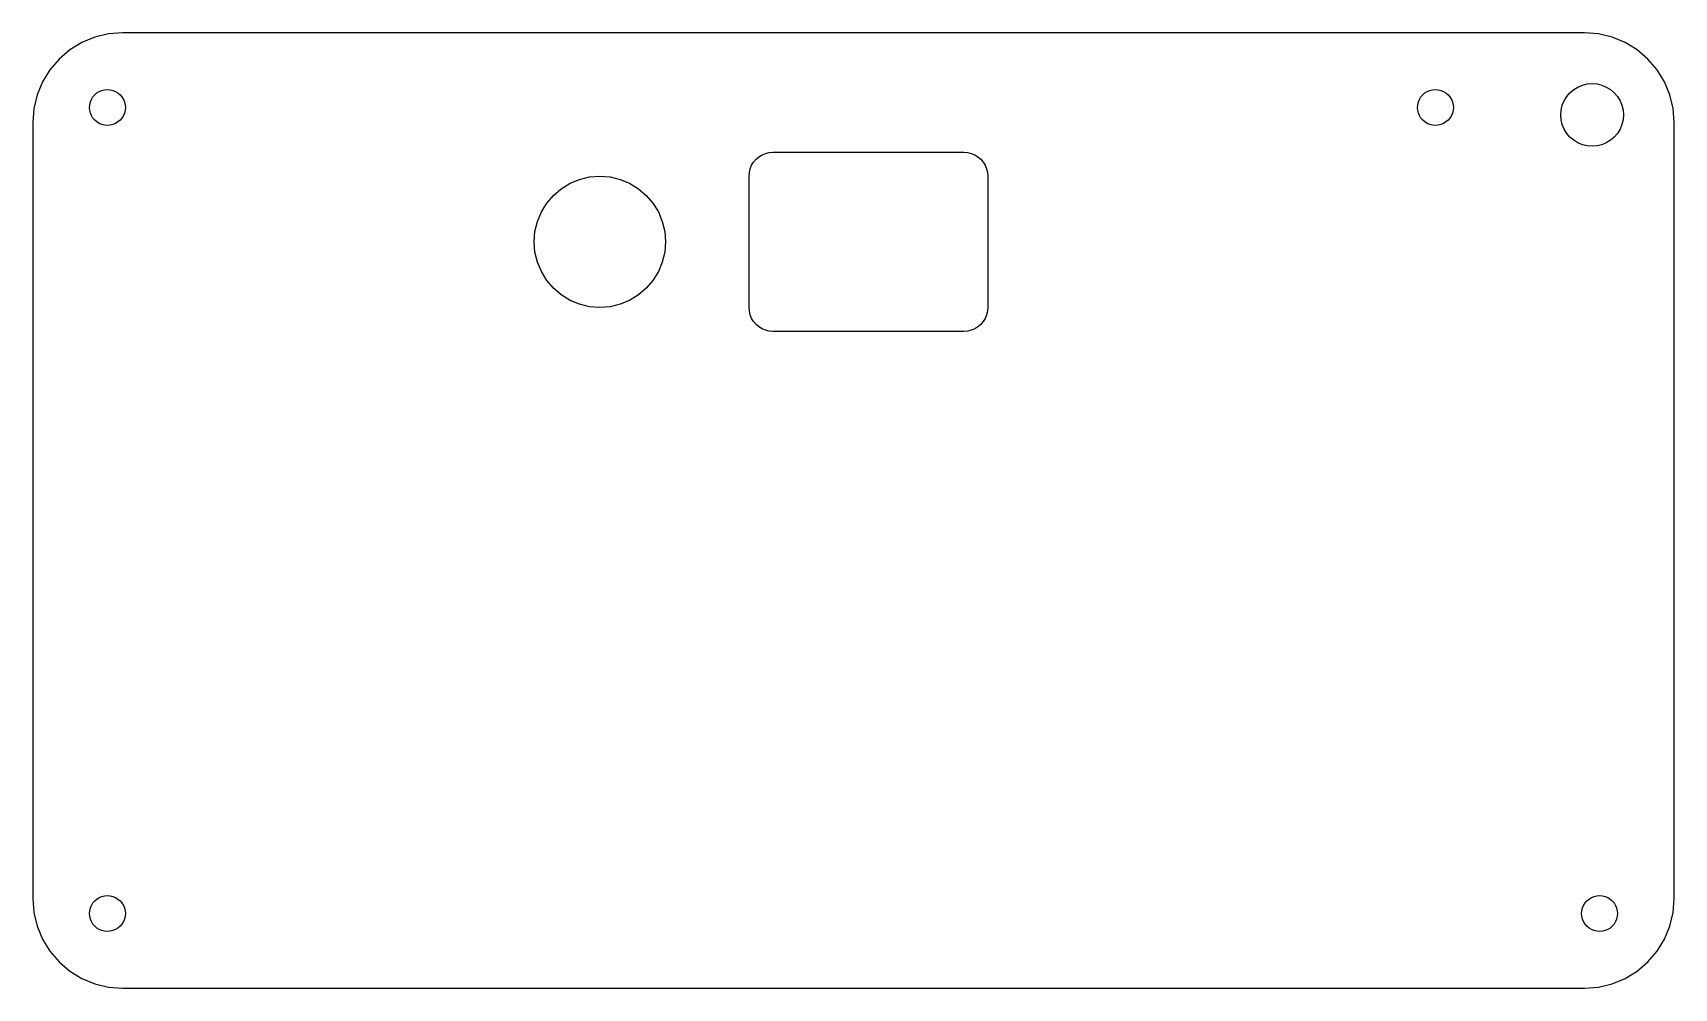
# Model space of a CAD drawing. Extents: x 0 to 110, y 0 to 64.
import ezdxf

# ---------------------------------------------------------------- set-up
doc = ezdxf.new("R2010")
doc.units = 0
doc.layers.get('0').update_dxf_attribs({"linetype": 'CONTINUOUS'})

msp = doc.modelspace()

# ---------------------------------------------------------------- linework, layer by layer
for points in [[(104, 0), (104.939, 0.07387), (105.854, 0.29366), (106.724, 0.65396), (107.527, 1.1459), (108.243, 1.75736), (108.854, 2.47329), (109.346, 3.27606), (109.706, 4.1459), (109.926, 5.06139), (110, 6), (110, 58), (109.926, 58.9386), (109.706, 59.8541), (109.346, 60.7239), (108.854, 61.5267), (108.243, 62.2426), (107.527, 62.8541), (106.724, 63.346), (105.854, 63.7063), (104.939, 63.9261), (104, 64), (6, 64), (5.06139, 63.9261), (4.1459, 63.7063), (3.27606, 63.346), (2.47329, 62.8541), (1.75736, 62.2426), (1.1459, 61.5267), (0.65396, 60.7239), (0.29366, 59.8541), (0.07387, 58.9386), (0, 58), (0, 6), (0.07387, 5.06139), (0.29366, 4.1459), (0.65396, 3.27606), (1.1459, 2.47329), (1.75736, 1.75736), (2.47329, 1.1459), (3.27606, 0.65396), (4.1459, 0.29366), (5.06139, 0.07387), (6, 0)], [(104.171, 56.4259), (103.851, 56.5028), (103.547, 56.6289), (103.266, 56.8011), (103.015, 57.0151), (102.801, 57.2657), (102.629, 57.5466), (102.503, 57.8511), (102.426, 58.1715), (102.4, 58.5), (102.426, 58.8285), (102.503, 59.1489), (102.629, 59.4534), (102.801, 59.7343), (103.015, 59.9849), (103.266, 60.1989), (103.547, 60.3711), (103.851, 60.4972), (104.171, 60.5741), (104.5, 60.6), (104.829, 60.5741), (105.149, 60.4972), (105.453, 60.3711), (105.734, 60.1989), (105.985, 59.9849), (106.199, 59.7343), (106.371, 59.4534), (106.497, 59.1489), (106.574, 58.8285), (106.6, 58.5), (106.574, 58.1715), (106.497, 57.8511), (106.371, 57.5466), (106.199, 57.2657), (105.985, 57.0151), (105.734, 56.8011), (105.453, 56.6289), (105.149, 56.5028), (104.829, 56.4259), (104.5, 56.4)], [(4.81228, 57.8148), (4.62918, 57.8587), (4.45521, 57.9308), (4.29466, 58.0292), (4.15147, 58.1515), (4.02918, 58.2947), (3.93079, 58.4552), (3.85873, 58.6292), (3.81477, 58.8123), (3.8, 59), (3.81477, 59.1877), (3.85873, 59.3708), (3.93079, 59.5448), (4.02918, 59.7053), (4.15147, 59.8485), (4.29466, 59.9708), (4.45521, 60.0692), (4.62918, 60.1413), (4.81228, 60.1852), (5, 60.2), (5.18772, 60.1852), (5.37082, 60.1413), (5.54479, 60.0692), (5.70534, 59.9708), (5.84853, 59.8485), (5.97082, 59.7053), (6.06921, 59.5448), (6.14127, 59.3708), (6.18523, 59.1877), (6.2, 59), (6.18523, 58.8123), (6.14127, 58.6292), (6.06921, 58.4552), (5.97082, 58.2947), (5.84853, 58.1515), (5.70534, 58.0292), (5.54479, 57.9308), (5.37082, 57.8587), (5.18772, 57.8148), (5, 57.8)], [(93.8123, 57.8148), (93.6292, 57.8587), (93.4552, 57.9308), (93.2947, 58.0292), (93.1515, 58.1515), (93.0292, 58.2947), (92.9308, 58.4552), (92.8587, 58.6292), (92.8148, 58.8123), (92.8, 59), (92.8148, 59.1877), (92.8587, 59.3708), (92.9308, 59.5448), (93.0292, 59.7053), (93.1515, 59.8485), (93.2947, 59.9708), (93.4552, 60.0692), (93.6292, 60.1413), (93.8123, 60.1852), (94, 60.2), (94.1877, 60.1852), (94.3708, 60.1413), (94.5448, 60.0692), (94.7053, 59.9708), (94.8485, 59.8485), (94.9708, 59.7053), (95.0692, 59.5448), (95.1413, 59.3708), (95.1852, 59.1877), (95.2, 59), (95.1852, 58.8123), (95.1413, 58.6292), (95.0692, 58.4552), (94.9708, 58.2947), (94.8485, 58.1515), (94.7053, 58.0292), (94.5448, 57.9308), (94.3708, 57.8587), (94.1877, 57.8148), (94, 57.8)], [(49.6, 44), (49.3497, 44.0197), (49.1056, 44.0783), (48.8736, 44.1744), (48.6595, 44.3056), (48.4686, 44.4686), (48.3056, 44.6595), (48.1744, 44.8736), (48.0783, 45.1056), (48.0197, 45.3497), (48, 45.6), (48, 54.4), (48.0197, 54.6503), (48.0783, 54.8944), (48.1744, 55.1264), (48.3056, 55.3405), (48.4686, 55.5314), (48.6595, 55.6944), (48.8736, 55.8256), (49.1056, 55.9217), (49.3497, 55.9803), (49.6, 56), (62.4, 56), (62.6503, 55.9803), (62.8944, 55.9217), (63.1264, 55.8256), (63.3405, 55.6944), (63.5314, 55.5314), (63.6944, 55.3405), (63.8256, 55.1264), (63.9217, 54.8944), (63.9803, 54.6503), (64, 54.4), (64, 45.6), (63.9803, 45.3497), (63.9217, 45.1056), (63.8256, 44.8736), (63.6944, 44.6595), (63.5314, 44.4686), (63.3405, 44.3056), (63.1264, 44.1744), (62.8944, 44.0783), (62.6503, 44.0197), (62.4, 44)], [(37.3117, 45.6542), (36.6403, 45.8154), (36.0024, 46.0796), (35.4137, 46.4403), (34.8887, 46.8887), (34.4403, 47.4137), (34.0796, 48.0024), (33.8154, 48.6403), (33.6542, 49.3117), (33.6, 50), (33.6542, 50.6883), (33.8154, 51.3597), (34.0796, 51.9976), (34.4403, 52.5863), (34.8887, 53.1113), (35.4137, 53.5597), (36.0024, 53.9204), (36.6403, 54.1846), (37.3117, 54.3458), (38, 54.4), (38.6883, 54.3458), (39.3597, 54.1846), (39.9976, 53.9204), (40.5863, 53.5597), (41.1113, 53.1113), (41.5597, 52.5863), (41.9204, 51.9976), (42.1846, 51.3597), (42.3458, 50.6883), (42.4, 50), (42.3458, 49.3117), (42.1846, 48.6403), (41.9204, 48.0024), (41.5597, 47.4137), (41.1113, 46.8887), (40.5863, 46.4403), (39.9976, 46.0796), (39.3597, 45.8154), (38.6883, 45.6542), (38, 45.6)], [(4.81228, 3.81477), (4.62918, 3.85873), (4.45521, 3.93079), (4.29466, 4.02918), (4.15147, 4.15147), (4.02918, 4.29466), (3.93079, 4.45521), (3.85873, 4.62918), (3.81477, 4.81228), (3.8, 5), (3.81477, 5.18772), (3.85873, 5.37082), (3.93079, 5.54479), (4.02918, 5.70534), (4.15147, 5.84853), (4.29466, 5.97082), (4.45521, 6.06921), (4.62918, 6.14127), (4.81228, 6.18523), (5, 6.2), (5.18772, 6.18523), (5.37082, 6.14127), (5.54479, 6.06921), (5.70534, 5.97082), (5.84853, 5.84853), (5.97082, 5.70534), (6.06921, 5.54479), (6.14127, 5.37082), (6.18523, 5.18772), (6.2, 5), (6.18523, 4.81228), (6.14127, 4.62918), (6.06921, 4.45521), (5.97082, 4.29466), (5.84853, 4.15147), (5.70534, 4.02918), (5.54479, 3.93079), (5.37082, 3.85873), (5.18772, 3.81477), (5, 3.8)], [(104.812, 3.81477), (104.629, 3.85873), (104.455, 3.93079), (104.295, 4.02918), (104.151, 4.15147), (104.029, 4.29466), (103.931, 4.45521), (103.859, 4.62918), (103.815, 4.81228), (103.8, 5), (103.815, 5.18772), (103.859, 5.37082), (103.931, 5.54479), (104.029, 5.70534), (104.151, 5.84853), (104.295, 5.97082), (104.455, 6.06921), (104.629, 6.14127), (104.812, 6.18523), (105, 6.2), (105.188, 6.18523), (105.371, 6.14127), (105.545, 6.06921), (105.705, 5.97082), (105.849, 5.84853), (105.971, 5.70534), (106.069, 5.54479), (106.141, 5.37082), (106.185, 5.18772), (106.2, 5), (106.185, 4.81228), (106.141, 4.62918), (106.069, 4.45521), (105.971, 4.29466), (105.849, 4.15147), (105.705, 4.02918), (105.545, 3.93079), (105.371, 3.85873), (105.188, 3.81477), (105, 3.8)]]:
    msp.add_lwpolyline(points, close=True)

doc.saveas('drawing.dxf')
